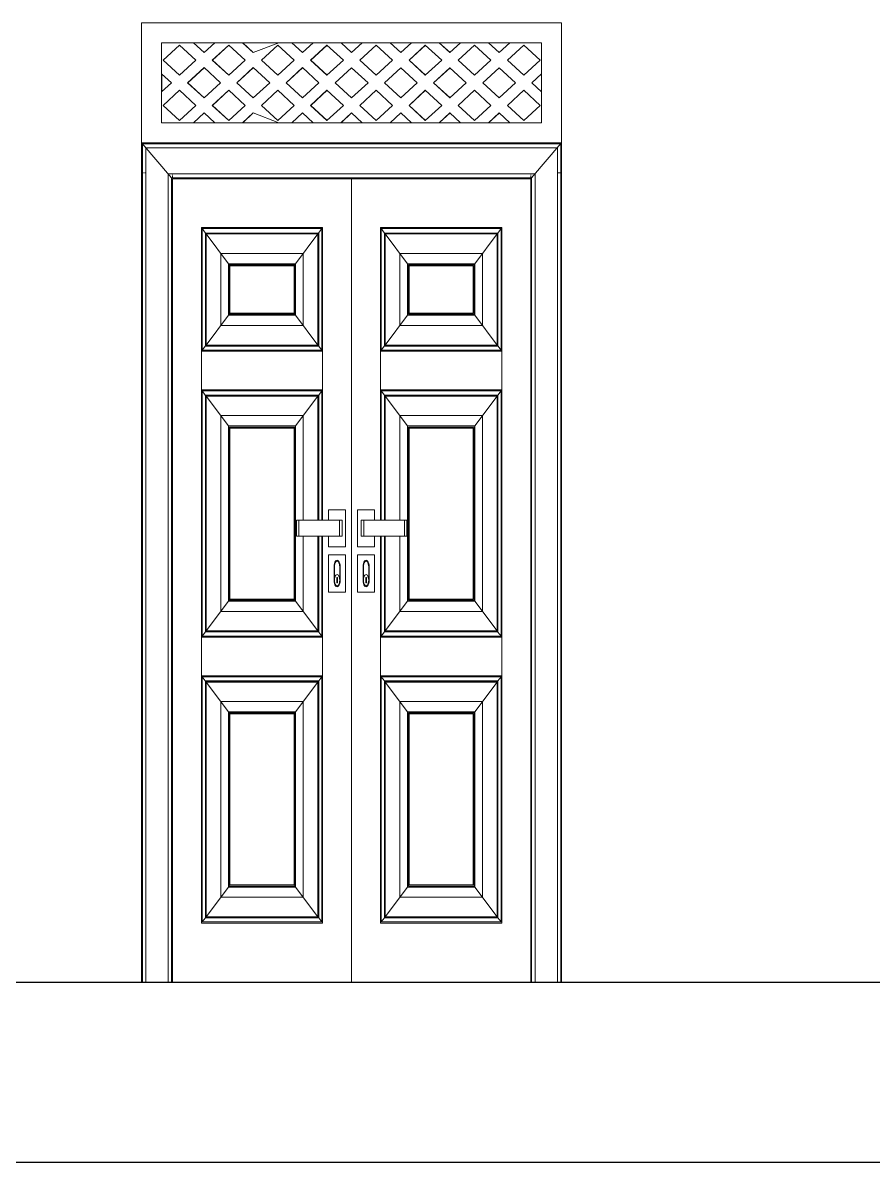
# Model space of a CAD drawing. Header units: inches. Extents: x -5000150 to -4987035, y -3262799 to -3252882.
# Drawn here: x -4999287.3 to -4999202.3, y -3261155.9 to -3261041.9 of the extents above; entities that cross this region are included whole.
import ezdxf

# ---------------------------------------------------------------- set-up
doc = ezdxf.new("R2010")
doc.units = ezdxf.units.IN
doc.header["$LTSCALE"] = 2
doc.header["$MEASUREMENT"] = 0
doc.layers.get('0').update_dxf_attribs({"linetype": 'CONTINUOUS'})
doc.layers.add('F-FURNITURE', color=30, linetype='CONTINUOUS', lineweight=13)
doc.layers.add('HACTH', color=253, linetype='CONTINUOUS', lineweight=5)

msp = doc.modelspace()

# ---------------------------------------------------------------- linework, layer by layer
at = {"ltscale": 0.5}
for p, q in [((-4999438.72, -3261137.91), (-4999094.7, -3261137.91)), ((-4999438.72, -3261155.91), (-4999094.7, -3261155.91))]:
    msp.add_line(p, q, dxfattribs=at)
at = {"layer": 'F-FURNITURE'}
for p, q in [((-4999275.44, -3261137.91), (-4999275.44, -3261041.91)), ((-4999275.44, -3261041.91), (-4999233.44, -3261041.91)), ((-4999233.44, -3261137.91), (-4999233.44, -3261041.91)), ((-4999273.44, -3261047.02), (-4999273.44, -3261043.91)), ((-4999273.44, -3261043.91), (-4999270.25, -3261043.91)), ((-4999269.19, -3261044.9), (-4999270.25, -3261043.91)), ((-4999270.25, -3261043.91), (-4999270.25, -3261043.91)), ((-4999269.18, -3261044.89), (-4999270.25, -3261043.91)), ((-4999268.12, -3261043.91), (-4999270.25, -3261043.91)), ((-4999268.12, -3261043.91), (-4999269.19, -3261044.9)), ((-4999268.12, -3261043.91), (-4999265.34, -3261043.91)), ((-4999264.27, -3261044.9), (-4999265.34, -3261043.91)), ((-4999265.34, -3261043.91), (-4999265.33, -3261043.91)), ((-4999264.27, -3261044.89), (-4999265.33, -3261043.91)), ((-4999261.71, -3261043.91), (-4999265.33, -3261043.91)), ((-4999261.71, -3261043.91), (-4999264.27, -3261044.9)), ((-4999261.71, -3261043.91), (-4999260.42, -3261043.91)), ((-4999259.36, -3261044.9), (-4999260.42, -3261043.91)), ((-4999260.42, -3261043.91), (-4999260.41, -3261043.91)), ((-4999259.35, -3261044.89), (-4999260.41, -3261043.91)), ((-4999258.29, -3261043.91), (-4999260.41, -3261043.91)), ((-4999258.29, -3261043.91), (-4999259.36, -3261044.9)), ((-4999258.29, -3261043.91), (-4999255.5, -3261043.92)), ((-4999254.44, -3261044.9), (-4999255.5, -3261043.92)), ((-4999255.5, -3261043.92), (-4999255.5, -3261043.92)), ((-4999254.44, -3261044.89), (-4999255.5, -3261043.92)), ((-4999253.37, -3261043.92), (-4999255.5, -3261043.92)), ((-4999253.37, -3261043.92), (-4999254.44, -3261044.9)), ((-4999253.37, -3261043.92), (-4999250.59, -3261043.92)), ((-4999249.52, -3261044.9), (-4999250.59, -3261043.92)), ((-4999250.59, -3261043.92), (-4999250.58, -3261043.92)), ((-4999249.52, -3261044.89), (-4999250.58, -3261043.92)), ((-4999248.46, -3261043.92), (-4999250.58, -3261043.92)), ((-4999248.46, -3261043.92), (-4999249.52, -3261044.9)), ((-4999248.46, -3261043.92), (-4999245.67, -3261043.92)), ((-4999244.61, -3261044.9), (-4999245.67, -3261043.92)), ((-4999244.6, -3261044.89), (-4999245.67, -3261043.92)), ((-4999245.67, -3261043.92), (-4999245.67, -3261043.92)), ((-4999243.54, -3261043.92), (-4999245.67, -3261043.92)), ((-4999243.54, -3261043.92), (-4999244.61, -3261044.9)), ((-4999243.54, -3261043.92), (-4999240.76, -3261043.92)), ((-4999239.69, -3261044.9), (-4999240.76, -3261043.92)), ((-4999240.76, -3261043.92), (-4999240.75, -3261043.92)), ((-4999239.69, -3261044.89), (-4999240.75, -3261043.92)), ((-4999238.63, -3261043.92), (-4999240.75, -3261043.92)), ((-4999238.63, -3261043.92), (-4999239.69, -3261044.9)), ((-4999238.63, -3261043.92), (-4999238.62, -3261043.92)), ((-4999235.44, -3261043.91), (-4999238.62, -3261043.92)), ((-4999238.62, -3261043.92), (-4999235.44, -3261043.92)), ((-4999235.44, -3261043.92), (-4999235.44, -3261043.91)), ((-4999235.44, -3261043.92), (-4999235.44, -3261047.02)), ((-4999273.28, -3261045.65), (-4999271.65, -3261044.14)), ((-4999273.28, -3261045.65), (-4999271.64, -3261044.14)), ((-4999271.65, -3261044.14), (-4999270.01, -3261045.65)), ((-4999268.37, -3261045.65), (-4999266.73, -3261044.14)), ((-4999268.36, -3261045.65), (-4999266.73, -3261044.14)), ((-4999266.73, -3261044.14), (-4999265.09, -3261045.65)), ((-4999263.45, -3261045.65), (-4999261.81, -3261044.14)), ((-4999263.45, -3261045.65), (-4999261.81, -3261044.14)), ((-4999261.81, -3261044.14), (-4999260.17, -3261045.65)), ((-4999258.54, -3261045.65), (-4999256.9, -3261044.14)), ((-4999258.53, -3261045.65), (-4999256.89, -3261044.14)), ((-4999256.9, -3261044.14), (-4999255.26, -3261045.65)), ((-4999253.62, -3261045.65), (-4999251.98, -3261044.14)), ((-4999253.61, -3261045.65), (-4999251.98, -3261044.14)), ((-4999251.98, -3261044.14), (-4999250.34, -3261045.65)), ((-4999248.7, -3261045.65), (-4999247.07, -3261044.14)), ((-4999248.7, -3261045.65), (-4999247.06, -3261044.14)), ((-4999247.07, -3261044.14), (-4999245.43, -3261045.65)), ((-4999243.79, -3261045.65), (-4999242.15, -3261044.14)), ((-4999243.78, -3261045.65), (-4999242.15, -3261044.15)), ((-4999242.15, -3261044.14), (-4999240.51, -3261045.65)), ((-4999238.87, -3261045.65), (-4999237.23, -3261044.14)), ((-4999238.87, -3261045.65), (-4999237.23, -3261044.15)), ((-4999237.23, -3261044.14), (-4999235.59, -3261045.65)), ((-4999271.65, -3261047.16), (-4999273.28, -3261045.65)), ((-4999273.28, -3261045.65), (-4999273.28, -3261045.65)), ((-4999271.64, -3261047.16), (-4999273.28, -3261045.65)), ((-4999270.01, -3261045.65), (-4999271.65, -3261047.16)), ((-4999266.73, -3261047.16), (-4999268.37, -3261045.65)), ((-4999268.37, -3261045.65), (-4999268.36, -3261045.65)), ((-4999266.73, -3261047.16), (-4999268.36, -3261045.65)), ((-4999265.09, -3261045.65), (-4999266.73, -3261047.16)), ((-4999261.81, -3261047.16), (-4999263.45, -3261045.65)), ((-4999261.81, -3261047.16), (-4999263.45, -3261045.65)), ((-4999263.45, -3261045.65), (-4999263.45, -3261045.65)), ((-4999260.17, -3261045.65), (-4999261.81, -3261047.16)), ((-4999256.9, -3261047.16), (-4999258.54, -3261045.65)), ((-4999258.54, -3261045.65), (-4999258.53, -3261045.65)), ((-4999256.89, -3261047.16), (-4999258.53, -3261045.65)), ((-4999255.26, -3261045.65), (-4999256.9, -3261047.16)), ((-4999251.98, -3261047.16), (-4999253.62, -3261045.65)), ((-4999253.62, -3261045.65), (-4999253.61, -3261045.65)), ((-4999251.98, -3261047.16), (-4999253.61, -3261045.65)), ((-4999250.34, -3261045.65), (-4999251.98, -3261047.16)), ((-4999247.07, -3261047.16), (-4999248.7, -3261045.65)), ((-4999247.06, -3261047.16), (-4999248.7, -3261045.65)), ((-4999248.7, -3261045.65), (-4999248.7, -3261045.65)), ((-4999245.43, -3261045.65), (-4999247.07, -3261047.16)), ((-4999242.15, -3261047.16), (-4999243.79, -3261045.65)), ((-4999243.79, -3261045.65), (-4999243.78, -3261045.65)), ((-4999242.15, -3261047.16), (-4999243.78, -3261045.65)), ((-4999240.51, -3261045.65), (-4999242.15, -3261047.16)), ((-4999237.23, -3261047.16), (-4999238.87, -3261045.65)), ((-4999238.87, -3261045.65), (-4999238.87, -3261045.65)), ((-4999237.23, -3261047.16), (-4999238.87, -3261045.65)), ((-4999235.59, -3261045.65), (-4999237.23, -3261047.16)), ((-4999273.44, -3261051.91), (-4999273.44, -3261047.02)), ((-4999273.44, -3261047.02), (-4999272.46, -3261047.91)), ((-4999273.42, -3261047.04), (-4999273.42, -3261048.79)), ((-4999270.83, -3261047.91), (-4999269.19, -3261046.4)), ((-4999270.82, -3261047.91), (-4999269.18, -3261046.41)), ((-4999269.19, -3261046.4), (-4999267.55, -3261047.91)), ((-4999265.91, -3261047.91), (-4999264.27, -3261046.4)), ((-4999265.9, -3261047.91), (-4999264.27, -3261046.41)), ((-4999264.27, -3261046.4), (-4999262.63, -3261047.91)), ((-4999260.99, -3261047.91), (-4999259.36, -3261046.4)), ((-4999260.99, -3261047.91), (-4999259.35, -3261046.41)), ((-4999259.36, -3261046.4), (-4999257.72, -3261047.91)), ((-4999256.08, -3261047.91), (-4999254.44, -3261046.41)), ((-4999256.07, -3261047.91), (-4999254.44, -3261046.41)), ((-4999254.44, -3261046.41), (-4999252.8, -3261047.91)), ((-4999251.16, -3261047.91), (-4999249.52, -3261046.41)), ((-4999251.16, -3261047.91), (-4999249.52, -3261046.41)), ((-4999249.52, -3261046.41), (-4999247.88, -3261047.91)), ((-4999246.25, -3261047.91), (-4999244.61, -3261046.41)), ((-4999246.24, -3261047.91), (-4999244.6, -3261046.41)), ((-4999244.61, -3261046.41), (-4999242.97, -3261047.91)), ((-4999241.33, -3261047.91), (-4999239.69, -3261046.41)), ((-4999241.32, -3261047.91), (-4999239.69, -3261046.41)), ((-4999239.69, -3261046.41), (-4999238.05, -3261047.92)), ((-4999236.41, -3261047.92), (-4999235.44, -3261047.02)), ((-4999236.41, -3261047.92), (-4999235.44, -3261047.02)), ((-4999235.44, -3261048.81), (-4999235.44, -3261047.02)), ((-4999235.44, -3261047.02), (-4999235.44, -3261047.02)), ((-4999272.46, -3261047.91), (-4999273.44, -3261048.81)), ((-4999269.19, -3261049.42), (-4999270.83, -3261047.91)), ((-4999270.83, -3261047.91), (-4999270.82, -3261047.91)), ((-4999269.18, -3261049.42), (-4999270.82, -3261047.91)), ((-4999267.55, -3261047.91), (-4999269.19, -3261049.42)), ((-4999264.27, -3261049.42), (-4999265.91, -3261047.91)), ((-4999265.91, -3261047.91), (-4999265.9, -3261047.91)), ((-4999264.27, -3261049.42), (-4999265.9, -3261047.91)), ((-4999262.63, -3261047.91), (-4999264.27, -3261049.42)), ((-4999259.36, -3261049.42), (-4999260.99, -3261047.91)), ((-4999260.99, -3261047.91), (-4999260.99, -3261047.91)), ((-4999259.35, -3261049.42), (-4999260.99, -3261047.91)), ((-4999257.72, -3261047.91), (-4999259.36, -3261049.42)), ((-4999254.44, -3261049.42), (-4999256.08, -3261047.91)), ((-4999256.08, -3261047.91), (-4999256.07, -3261047.91)), ((-4999254.44, -3261049.42), (-4999256.07, -3261047.91)), ((-4999252.8, -3261047.91), (-4999254.44, -3261049.42)), ((-4999249.52, -3261049.42), (-4999251.16, -3261047.91)), ((-4999251.16, -3261047.91), (-4999251.16, -3261047.91)), ((-4999249.52, -3261049.42), (-4999251.16, -3261047.91)), ((-4999247.88, -3261047.91), (-4999249.52, -3261049.42)), ((-4999244.61, -3261049.42), (-4999246.25, -3261047.91)), ((-4999246.25, -3261047.91), (-4999246.24, -3261047.91)), ((-4999244.6, -3261049.42), (-4999246.24, -3261047.91)), ((-4999242.97, -3261047.91), (-4999244.61, -3261049.42)), ((-4999239.69, -3261049.42), (-4999241.33, -3261047.91)), ((-4999241.33, -3261047.91), (-4999241.32, -3261047.91)), ((-4999239.69, -3261049.42), (-4999241.32, -3261047.91)), ((-4999238.05, -3261047.92), (-4999239.69, -3261049.42)), ((-4999235.44, -3261048.81), (-4999236.41, -3261047.92)), ((-4999235.44, -3261048.81), (-4999236.41, -3261047.92)), ((-4999236.41, -3261047.92), (-4999236.41, -3261047.92)), ((-4999273.28, -3261050.18), (-4999271.65, -3261048.67)), ((-4999273.28, -3261050.18), (-4999271.64, -3261048.67)), ((-4999271.65, -3261048.67), (-4999270.01, -3261050.18)), ((-4999268.37, -3261050.18), (-4999266.73, -3261048.67)), ((-4999268.36, -3261050.18), (-4999266.73, -3261048.67)), ((-4999266.73, -3261048.67), (-4999265.09, -3261050.18)), ((-4999263.45, -3261050.18), (-4999261.81, -3261048.67)), ((-4999263.45, -3261050.18), (-4999261.81, -3261048.67)), ((-4999261.81, -3261048.67), (-4999260.17, -3261050.18)), ((-4999258.54, -3261050.18), (-4999256.9, -3261048.67)), ((-4999258.53, -3261050.18), (-4999256.89, -3261048.67)), ((-4999256.9, -3261048.67), (-4999255.26, -3261050.18)), ((-4999253.62, -3261050.18), (-4999251.98, -3261048.67)), ((-4999253.61, -3261050.18), (-4999251.98, -3261048.67)), ((-4999251.98, -3261048.67), (-4999250.34, -3261050.18)), ((-4999248.7, -3261050.18), (-4999247.07, -3261048.67)), ((-4999248.7, -3261050.18), (-4999247.06, -3261048.67)), ((-4999247.07, -3261048.67), (-4999245.43, -3261050.18)), ((-4999243.79, -3261050.18), (-4999242.15, -3261048.67)), ((-4999243.78, -3261050.18), (-4999242.15, -3261048.67)), ((-4999242.15, -3261048.67), (-4999240.51, -3261050.18)), ((-4999238.87, -3261050.18), (-4999237.23, -3261048.67)), ((-4999238.87, -3261050.18), (-4999237.23, -3261048.67)), ((-4999237.23, -3261048.67), (-4999235.6, -3261050.18)), ((-4999235.44, -3261048.81), (-4999235.44, -3261051.91)), ((-4999235.44, -3261048.81), (-4999235.44, -3261048.81)), ((-4999271.65, -3261051.69), (-4999273.28, -3261050.18)), ((-4999271.64, -3261051.68), (-4999273.28, -3261050.18)), ((-4999273.28, -3261050.18), (-4999273.28, -3261050.18)), ((-4999270.01, -3261050.18), (-4999271.65, -3261051.69)), ((-4999270.25, -3261051.91), (-4999269.19, -3261050.93)), ((-4999270.25, -3261051.91), (-4999269.18, -3261050.93)), ((-4999269.19, -3261050.93), (-4999268.12, -3261051.91)), ((-4999266.73, -3261051.69), (-4999268.37, -3261050.18)), ((-4999268.37, -3261050.18), (-4999268.36, -3261050.18)), ((-4999266.73, -3261051.68), (-4999268.36, -3261050.18)), ((-4999265.09, -3261050.18), (-4999266.73, -3261051.69)), ((-4999265.34, -3261051.91), (-4999264.27, -3261050.93)), ((-4999265.33, -3261051.91), (-4999264.27, -3261050.93)), ((-4999264.27, -3261050.93), (-4999261.71, -3261051.91)), ((-4999261.81, -3261051.69), (-4999263.45, -3261050.18)), ((-4999261.81, -3261051.68), (-4999263.45, -3261050.18)), ((-4999263.45, -3261050.18), (-4999263.45, -3261050.18)), ((-4999260.17, -3261050.18), (-4999261.81, -3261051.69)), ((-4999260.42, -3261051.91), (-4999259.36, -3261050.93)), ((-4999260.42, -3261051.91), (-4999259.35, -3261050.93)), ((-4999259.36, -3261050.93), (-4999258.29, -3261051.91)), ((-4999256.9, -3261051.69), (-4999258.54, -3261050.18)), ((-4999258.54, -3261050.18), (-4999258.53, -3261050.18)), ((-4999256.89, -3261051.68), (-4999258.53, -3261050.18)), ((-4999255.26, -3261050.18), (-4999256.9, -3261051.69)), ((-4999255.51, -3261051.91), (-4999254.44, -3261050.93)), ((-4999255.5, -3261051.91), (-4999254.44, -3261050.93)), ((-4999254.44, -3261050.93), (-4999253.37, -3261051.91)), ((-4999251.98, -3261051.69), (-4999253.62, -3261050.18)), ((-4999253.62, -3261050.18), (-4999253.61, -3261050.18)), ((-4999251.98, -3261051.68), (-4999253.61, -3261050.18)), ((-4999250.34, -3261050.18), (-4999251.98, -3261051.69)), ((-4999250.59, -3261051.91), (-4999249.52, -3261050.93)), ((-4999250.58, -3261051.91), (-4999249.52, -3261050.93)), ((-4999249.52, -3261050.93), (-4999248.46, -3261051.91)), ((-4999247.07, -3261051.69), (-4999248.7, -3261050.18)), ((-4999248.7, -3261050.18), (-4999248.7, -3261050.18)), ((-4999247.06, -3261051.68), (-4999248.7, -3261050.18)), ((-4999245.43, -3261050.18), (-4999247.07, -3261051.69)), ((-4999245.67, -3261051.91), (-4999244.61, -3261050.93)), ((-4999245.67, -3261051.91), (-4999244.6, -3261050.93)), ((-4999244.61, -3261050.93), (-4999243.54, -3261051.91)), ((-4999242.15, -3261051.69), (-4999243.79, -3261050.18)), ((-4999243.79, -3261050.18), (-4999243.78, -3261050.18)), ((-4999242.15, -3261051.68), (-4999243.78, -3261050.18)), ((-4999240.51, -3261050.18), (-4999242.15, -3261051.69)), ((-4999240.76, -3261051.91), (-4999239.69, -3261050.93)), ((-4999240.75, -3261051.91), (-4999239.69, -3261050.94)), ((-4999239.69, -3261050.93), (-4999238.63, -3261051.91)), ((-4999237.23, -3261051.69), (-4999238.87, -3261050.18)), ((-4999237.23, -3261051.68), (-4999238.87, -3261050.18)), ((-4999238.87, -3261050.18), (-4999238.87, -3261050.18)), ((-4999235.6, -3261050.18), (-4999237.23, -3261051.69)), ((-4999273.44, -3261051.91), (-4999273.44, -3261051.91)), ((-4999273.44, -3261051.91), (-4999273.42, -3261051.91)), ((-4999270.25, -3261051.91), (-4999273.44, -3261051.91)), ((-4999273.42, -3261051.91), (-4999273.42, -3261051.91)), ((-4999273.42, -3261051.91), (-4999270.25, -3261051.91)), ((-4999270.25, -3261051.91), (-4999270.25, -3261051.91)), ((-4999270.25, -3261051.91), (-4999268.12, -3261051.91)), ((-4999265.34, -3261051.91), (-4999268.12, -3261051.91)), ((-4999265.34, -3261051.91), (-4999265.33, -3261051.91)), ((-4999265.33, -3261051.91), (-4999261.71, -3261051.91)), ((-4999260.42, -3261051.91), (-4999261.71, -3261051.91)), ((-4999260.42, -3261051.91), (-4999260.42, -3261051.91)), ((-4999260.42, -3261051.91), (-4999258.29, -3261051.91)), ((-4999255.51, -3261051.91), (-4999258.29, -3261051.91)), ((-4999255.5, -3261051.91), (-4999255.51, -3261051.91)), ((-4999255.5, -3261051.91), (-4999253.37, -3261051.91)), ((-4999250.59, -3261051.91), (-4999253.37, -3261051.91)), ((-4999250.58, -3261051.91), (-4999250.59, -3261051.91)), ((-4999250.58, -3261051.91), (-4999248.46, -3261051.91)), ((-4999245.67, -3261051.91), (-4999248.46, -3261051.91)), ((-4999245.67, -3261051.91), (-4999245.67, -3261051.91)), ((-4999245.67, -3261051.91), (-4999243.54, -3261051.91)), ((-4999240.76, -3261051.91), (-4999243.54, -3261051.91)), ((-4999240.75, -3261051.91), (-4999240.76, -3261051.91)), ((-4999240.75, -3261051.91), (-4999238.63, -3261051.91)), ((-4999235.44, -3261051.91), (-4999238.63, -3261051.91)), ((-4999275.44, -3261053.91), (-4999233.44, -3261053.91)), ((-4999275.37, -3261137.91), (-4999275.37, -3261053.99)), ((-4999275.37, -3261053.99), (-4999233.51, -3261053.99)), ((-4999275.37, -3261053.99), (-4999272.44, -3261057.41)), ((-4999275.35, -3261054.01), (-4999233.53, -3261054.01)), ((-4999275.35, -3261056.91), (-4999275.35, -3261054.01)), ((-4999233.51, -3261053.99), (-4999236.44, -3261057.41)), ((-4999233.53, -3261054.01), (-4999233.53, -3261137.91)), ((-4999233.51, -3261053.99), (-4999233.51, -3261137.91)), ((-4999275.01, -3261137.91), (-4999275.01, -3261054.41)), ((-4999275.01, -3261054.41), (-4999233.87, -3261054.41)), ((-4999233.87, -3261054.41), (-4999233.87, -3261137.91)), ((-4999275.35, -3261056.91), (-4999275.3, -3261056.91)), ((-4999275.35, -3261137.91), (-4999275.35, -3261056.91)), ((-4999275.26, -3261056.91), (-4999275.21, -3261056.91)), ((-4999275.16, -3261056.91), (-4999275.06, -3261056.91)), ((-4999272.78, -3261137.91), (-4999272.78, -3261057.01)), ((-4999272.78, -3261057.01), (-4999236.1, -3261057.01)), ((-4999272.44, -3261137.91), (-4999272.44, -3261057.41)), ((-4999272.44, -3261057.41), (-4999236.44, -3261057.41)), ((-4999272.35, -3261057.01), (-4999272.35, -3261057.07)), ((-4999272.35, -3261057.12), (-4999272.35, -3261057.17)), ((-4999272.35, -3261057.21), (-4999272.35, -3261057.3)), ((-4999272.35, -3261057.33), (-4999272.35, -3261057.41)), ((-4999272.35, -3261137.91), (-4999272.35, -3261057.51)), ((-4999272.35, -3261057.51), (-4999236.53, -3261057.51)), ((-4999254.44, -3261137.91), (-4999254.44, -3261057.51)), ((-4999236.53, -3261057.01), (-4999236.53, -3261057.07)), ((-4999236.53, -3261057.12), (-4999236.53, -3261057.17)), ((-4999236.53, -3261057.21), (-4999236.53, -3261057.3)), ((-4999236.53, -3261057.33), (-4999236.53, -3261057.41)), ((-4999236.53, -3261057.51), (-4999236.53, -3261137.91)), ((-4999236.44, -3261057.41), (-4999236.44, -3261137.91)), ((-4999236.1, -3261057.01), (-4999236.1, -3261137.91)), ((-4999233.87, -3261056.91), (-4999233.77, -3261056.91)), ((-4999233.72, -3261056.91), (-4999233.67, -3261056.91)), ((-4999233.62, -3261056.91), (-4999233.55, -3261056.91)), ((-4999269.46, -3261103.38), (-4999269.46, -3261062.41)), ((-4999257.34, -3261062.41), (-4999269.46, -3261062.41)), ((-4999269.38, -3261074.68), (-4999269.38, -3261062.51)), ((-4999269.38, -3261062.51), (-4999257.41, -3261062.51)), ((-4999269.38, -3261062.51), (-4999269.05, -3261062.95)), ((-4999269.05, -3261074.23), (-4999269.05, -3261062.95)), ((-4999269.05, -3261062.95), (-4999257.74, -3261062.95)), ((-4999268.99, -3261074.16), (-4999268.99, -3261063.03)), ((-4999268.99, -3261063.03), (-4999257.8, -3261063.03)), ((-4999266.76, -3261066.02), (-4999268.99, -3261063.03)), ((-4999257.8, -3261063.03), (-4999260.04, -3261066.02)), ((-4999257.8, -3261063.03), (-4999257.8, -3261074.16)), ((-4999257.74, -3261062.95), (-4999257.41, -3261062.51)), ((-4999257.74, -3261062.95), (-4999257.74, -3261074.23)), ((-4999257.72, -3261062.93), (-4999257.72, -3261074.26)), ((-4999257.41, -3261062.51), (-4999257.41, -3261074.68)), ((-4999257.34, -3261062.41), (-4999257.34, -3261091.69)), ((-4999251.54, -3261091.69), (-4999251.54, -3261062.41)), ((-4999239.42, -3261062.41), (-4999251.54, -3261062.41)), ((-4999251.47, -3261074.68), (-4999251.47, -3261062.51)), ((-4999251.47, -3261062.51), (-4999239.5, -3261062.51)), ((-4999251.47, -3261062.51), (-4999251.14, -3261062.95)), ((-4999251.14, -3261074.23), (-4999251.14, -3261062.95)), ((-4999251.14, -3261062.95), (-4999239.83, -3261062.95)), ((-4999251.08, -3261074.16), (-4999251.08, -3261063.03)), ((-4999251.08, -3261063.03), (-4999239.88, -3261063.03)), ((-4999248.84, -3261066.02), (-4999251.08, -3261063.03)), ((-4999239.88, -3261063.03), (-4999242.12, -3261066.02)), ((-4999239.88, -3261063.03), (-4999239.88, -3261074.16)), ((-4999239.83, -3261062.95), (-4999239.5, -3261062.51)), ((-4999239.83, -3261062.95), (-4999239.83, -3261074.23)), ((-4999239.81, -3261062.93), (-4999239.81, -3261074.26)), ((-4999239.5, -3261062.51), (-4999239.5, -3261074.68)), ((-4999239.42, -3261062.41), (-4999239.42, -3261103.38)), ((-4999259.27, -3261064.99), (-4999267.53, -3261064.99)), ((-4999267.53, -3261064.99), (-4999267.53, -3261072.2)), ((-4999259.27, -3261072.2), (-4999259.27, -3261064.99)), ((-4999241.35, -3261064.99), (-4999249.61, -3261064.99)), ((-4999249.61, -3261064.99), (-4999249.61, -3261072.2)), ((-4999241.35, -3261072.2), (-4999241.35, -3261064.99)), ((-4999260.04, -3261066.02), (-4999266.76, -3261066.02)), ((-4999266.76, -3261066.02), (-4999266.76, -3261071.17)), ((-4999266.68, -3261066.12), (-4999266.68, -3261071.07)), ((-4999260.11, -3261066.12), (-4999266.68, -3261066.12)), ((-4999266.6, -3261066.22), (-4999266.6, -3261070.97)), ((-4999260.19, -3261066.22), (-4999266.6, -3261066.22)), ((-4999260.19, -3261070.97), (-4999260.19, -3261066.22)), ((-4999260.11, -3261071.07), (-4999260.11, -3261066.12)), ((-4999260.04, -3261071.17), (-4999260.04, -3261066.02)), ((-4999242.12, -3261066.02), (-4999248.84, -3261066.02)), ((-4999248.84, -3261066.02), (-4999248.84, -3261071.17)), ((-4999248.76, -3261066.12), (-4999248.76, -3261071.07)), ((-4999242.2, -3261066.12), (-4999248.76, -3261066.12)), ((-4999248.69, -3261066.22), (-4999248.69, -3261070.97)), ((-4999242.28, -3261066.22), (-4999248.69, -3261066.22)), ((-4999242.28, -3261070.97), (-4999242.28, -3261066.22)), ((-4999242.2, -3261071.07), (-4999242.2, -3261066.12)), ((-4999242.12, -3261071.17), (-4999242.12, -3261066.02)), ((-4999268.99, -3261074.16), (-4999266.76, -3261071.17)), ((-4999266.76, -3261071.17), (-4999260.04, -3261071.17)), ((-4999266.68, -3261071.07), (-4999260.11, -3261071.07)), ((-4999266.6, -3261070.97), (-4999260.19, -3261070.97)), ((-4999260.04, -3261071.17), (-4999257.8, -3261074.16)), ((-4999251.08, -3261074.16), (-4999248.84, -3261071.17)), ((-4999248.84, -3261071.17), (-4999242.12, -3261071.17)), ((-4999248.76, -3261071.07), (-4999242.2, -3261071.07)), ((-4999248.69, -3261070.97), (-4999242.28, -3261070.97)), ((-4999242.12, -3261071.17), (-4999239.88, -3261074.16)), ((-4999267.53, -3261072.2), (-4999259.27, -3261072.2)), ((-4999249.61, -3261072.2), (-4999241.35, -3261072.2)), ((-4999257.34, -3261074.78), (-4999269.46, -3261074.78)), ((-4999269.38, -3261074.68), (-4999269.05, -3261074.23)), ((-4999257.41, -3261074.68), (-4999269.38, -3261074.68)), ((-4999257.72, -3261074.26), (-4999269.07, -3261074.26)), ((-4999257.74, -3261074.23), (-4999269.05, -3261074.23)), ((-4999257.8, -3261074.16), (-4999268.99, -3261074.16)), ((-4999257.41, -3261074.68), (-4999257.74, -3261074.23)), ((-4999239.42, -3261074.78), (-4999251.54, -3261074.78)), ((-4999251.47, -3261074.68), (-4999251.14, -3261074.23)), ((-4999239.5, -3261074.68), (-4999251.47, -3261074.68)), ((-4999239.81, -3261074.26), (-4999251.16, -3261074.26)), ((-4999239.83, -3261074.23), (-4999251.14, -3261074.23)), ((-4999239.88, -3261074.16), (-4999251.08, -3261074.16)), ((-4999239.5, -3261074.68), (-4999239.83, -3261074.23)), ((-4999257.34, -3261078.64), (-4999269.46, -3261078.64)), ((-4999269.38, -3261103.28), (-4999269.38, -3261078.75)), ((-4999269.38, -3261078.75), (-4999257.41, -3261078.75)), ((-4999269.38, -3261078.75), (-4999269.07, -3261079.16)), ((-4999269.07, -3261079.16), (-4999257.72, -3261079.16)), ((-4999269.07, -3261079.16), (-4999269.06, -3261079.18)), ((-4999269.06, -3261102.85), (-4999269.06, -3261079.18)), ((-4999269.06, -3261079.18), (-4999257.74, -3261079.18)), ((-4999266.76, -3261082.25), (-4999268.99, -3261079.26)), ((-4999268.99, -3261102.76), (-4999268.99, -3261079.26)), ((-4999268.99, -3261079.26), (-4999257.8, -3261079.26)), ((-4999257.8, -3261079.26), (-4999260.04, -3261082.25)), ((-4999257.8, -3261079.26), (-4999257.8, -3261091.69)), ((-4999257.72, -3261079.16), (-4999257.74, -3261079.18)), ((-4999257.74, -3261079.18), (-4999257.74, -3261091.69)), ((-4999257.41, -3261078.75), (-4999257.72, -3261079.16)), ((-4999257.72, -3261079.16), (-4999257.72, -3261091.69)), ((-4999257.41, -3261078.75), (-4999257.41, -3261091.69)), ((-4999239.42, -3261078.64), (-4999251.54, -3261078.64)), ((-4999251.47, -3261091.69), (-4999251.47, -3261078.75)), ((-4999251.47, -3261078.75), (-4999239.5, -3261078.75)), ((-4999251.47, -3261078.75), (-4999251.16, -3261079.16)), ((-4999251.16, -3261079.16), (-4999239.81, -3261079.16)), ((-4999251.16, -3261079.16), (-4999251.14, -3261079.18)), ((-4999251.14, -3261091.69), (-4999251.14, -3261079.18)), ((-4999251.14, -3261079.18), (-4999239.82, -3261079.18)), ((-4999248.84, -3261082.25), (-4999251.08, -3261079.26)), ((-4999251.08, -3261091.69), (-4999251.08, -3261079.26)), ((-4999251.08, -3261079.26), (-4999239.88, -3261079.26)), ((-4999239.88, -3261079.26), (-4999242.12, -3261082.25)), ((-4999239.88, -3261079.26), (-4999239.88, -3261102.76)), ((-4999239.81, -3261079.16), (-4999239.82, -3261079.18)), ((-4999239.82, -3261079.18), (-4999239.82, -3261102.85)), ((-4999239.5, -3261078.75), (-4999239.81, -3261079.16)), ((-4999239.81, -3261079.16), (-4999239.81, -3261102.87)), ((-4999239.5, -3261078.75), (-4999239.5, -3261103.28)), ((-4999267.53, -3261081.22), (-4999259.27, -3261081.22)), ((-4999267.53, -3261081.22), (-4999267.53, -3261100.81)), ((-4999259.27, -3261081.22), (-4999259.27, -3261091.69)), ((-4999249.61, -3261081.22), (-4999241.35, -3261081.22)), ((-4999249.61, -3261081.22), (-4999249.61, -3261091.69)), ((-4999241.35, -3261081.22), (-4999241.35, -3261100.81)), ((-4999266.76, -3261082.25), (-4999260.04, -3261082.25)), ((-4999266.76, -3261099.78), (-4999266.76, -3261082.25)), ((-4999260.11, -3261082.36), (-4999266.68, -3261082.36)), ((-4999266.68, -3261082.36), (-4999266.68, -3261099.67)), ((-4999260.19, -3261082.46), (-4999266.6, -3261082.46)), ((-4999266.6, -3261082.46), (-4999266.6, -3261099.57)), ((-4999260.19, -3261099.57), (-4999260.19, -3261082.46)), ((-4999260.11, -3261099.67), (-4999260.11, -3261082.36)), ((-4999260.04, -3261082.25), (-4999260.04, -3261099.78)), ((-4999248.84, -3261082.25), (-4999242.12, -3261082.25)), ((-4999248.84, -3261099.78), (-4999248.84, -3261082.25)), ((-4999242.2, -3261082.36), (-4999248.76, -3261082.36)), ((-4999248.76, -3261082.36), (-4999248.76, -3261099.67)), ((-4999242.28, -3261082.46), (-4999248.69, -3261082.46)), ((-4999248.69, -3261082.46), (-4999248.69, -3261099.57)), ((-4999242.28, -3261099.57), (-4999242.28, -3261082.46)), ((-4999242.2, -3261099.67), (-4999242.2, -3261082.36)), ((-4999242.12, -3261082.25), (-4999242.12, -3261099.78)), ((-4999256.74, -3261090.63), (-4999256.74, -3261091.69)), ((-4999255.04, -3261090.63), (-4999256.74, -3261090.63)), ((-4999255.04, -3261090.63), (-4999255.04, -3261094.35)), ((-4999252.14, -3261090.63), (-4999253.84, -3261090.63)), ((-4999253.84, -3261090.63), (-4999253.84, -3261094.35)), ((-4999252.14, -3261090.63), (-4999252.14, -3261091.69)), ((-4999259.96, -3261091.69), (-4999259.96, -3261093.29)), ((-4999259.96, -3261091.69), (-4999255.4, -3261091.69)), ((-4999259.72, -3261091.69), (-4999259.72, -3261093.29)), ((-4999255.64, -3261091.69), (-4999255.64, -3261093.29)), ((-4999255.4, -3261091.69), (-4999255.4, -3261093.29)), ((-4999253.48, -3261091.69), (-4999253.48, -3261093.29)), ((-4999248.92, -3261091.69), (-4999253.48, -3261091.69)), ((-4999253.23, -3261091.69), (-4999253.23, -3261093.29)), ((-4999249.16, -3261091.69), (-4999249.16, -3261093.29)), ((-4999248.92, -3261091.69), (-4999248.92, -3261093.29)), ((-4999259.96, -3261093.29), (-4999255.4, -3261093.29)), ((-4999259.27, -3261093.29), (-4999259.27, -3261100.81)), ((-4999257.8, -3261093.29), (-4999257.8, -3261102.76)), ((-4999257.74, -3261093.29), (-4999257.74, -3261102.85)), ((-4999257.72, -3261093.29), (-4999257.72, -3261102.87)), ((-4999257.41, -3261093.29), (-4999257.41, -3261103.28)), ((-4999257.34, -3261093.29), (-4999257.34, -3261103.38)), ((-4999256.74, -3261093.29), (-4999256.74, -3261094.35)), ((-4999248.92, -3261093.29), (-4999253.48, -3261093.29)), ((-4999252.14, -3261093.29), (-4999252.14, -3261094.35)), ((-4999251.54, -3261103.38), (-4999251.54, -3261093.29)), ((-4999251.47, -3261103.28), (-4999251.47, -3261093.29)), ((-4999251.14, -3261102.85), (-4999251.14, -3261093.29)), ((-4999251.08, -3261102.76), (-4999251.08, -3261093.29)), ((-4999249.61, -3261100.81), (-4999249.61, -3261093.29)), ((-4999256.74, -3261094.35), (-4999255.04, -3261094.35)), ((-4999256.74, -3261095.15), (-4999255.04, -3261095.15)), ((-4999256.74, -3261098.87), (-4999256.74, -3261095.15)), ((-4999255.04, -3261095.15), (-4999255.04, -3261098.87)), ((-4999253.84, -3261094.35), (-4999252.14, -3261094.35)), ((-4999253.84, -3261095.15), (-4999253.84, -3261098.87)), ((-4999252.14, -3261095.15), (-4999253.84, -3261095.15)), ((-4999252.14, -3261098.87), (-4999252.14, -3261095.15)), ((-4999256.18, -3261096.17), (-4999256.19, -3261096.35)), ((-4999256.19, -3261097.68), (-4999256.19, -3261096.35)), ((-4999256.15, -3261096.01), (-4999256.18, -3261096.17)), ((-4999256.1, -3261095.88), (-4999256.15, -3261096.01)), ((-4999256.15, -3261096.35), (-4999256.14, -3261096.2)), ((-4999256.15, -3261097.67), (-4999256.15, -3261096.35)), ((-4999256.14, -3261096.2), (-4999256.11, -3261096.06)), ((-4999256.11, -3261096.06), (-4999256.07, -3261095.95)), ((-4999256.04, -3261095.77), (-4999256.1, -3261095.88)), ((-4999256.07, -3261095.95), (-4999256.02, -3261095.86)), ((-4999255.97, -3261095.7), (-4999256.04, -3261095.77)), ((-4999256.02, -3261095.86), (-4999255.95, -3261095.8)), ((-4999255.89, -3261095.68), (-4999255.97, -3261095.7)), ((-4999255.95, -3261095.8), (-4999255.89, -3261095.78)), ((-4999255.81, -3261095.7), (-4999255.89, -3261095.68)), ((-4999255.89, -3261095.78), (-4999255.82, -3261095.8)), ((-4999255.82, -3261095.8), (-4999255.76, -3261095.86)), ((-4999255.74, -3261095.77), (-4999255.81, -3261095.7)), ((-4999255.76, -3261095.86), (-4999255.7, -3261095.95)), ((-4999255.67, -3261095.88), (-4999255.74, -3261095.77)), ((-4999255.7, -3261095.95), (-4999255.66, -3261096.06)), ((-4999255.62, -3261096.01), (-4999255.67, -3261095.88)), ((-4999255.66, -3261096.06), (-4999255.64, -3261096.2)), ((-4999255.64, -3261096.2), (-4999255.63, -3261096.35)), ((-4999255.63, -3261096.35), (-4999255.63, -3261097.67)), ((-4999255.59, -3261096.17), (-4999255.62, -3261096.01)), ((-4999255.58, -3261096.35), (-4999255.59, -3261096.17)), ((-4999255.58, -3261097.68), (-4999255.58, -3261096.35)), ((-4999253.3, -3261096.35), (-4999253.29, -3261096.17)), ((-4999253.3, -3261097.68), (-4999253.3, -3261096.35)), ((-4999253.29, -3261096.17), (-4999253.26, -3261096.01)), ((-4999253.26, -3261096.01), (-4999253.21, -3261095.88)), ((-4999253.24, -3261096.2), (-4999253.25, -3261096.35)), ((-4999253.25, -3261096.35), (-4999253.25, -3261097.67)), ((-4999253.22, -3261096.06), (-4999253.24, -3261096.2)), ((-4999253.17, -3261095.95), (-4999253.22, -3261096.06)), ((-4999253.21, -3261095.88), (-4999253.14, -3261095.77)), ((-4999253.12, -3261095.86), (-4999253.17, -3261095.95)), ((-4999253.14, -3261095.77), (-4999253.07, -3261095.7)), ((-4999253.06, -3261095.8), (-4999253.12, -3261095.86)), ((-4999253.07, -3261095.7), (-4999252.99, -3261095.68)), ((-4999252.99, -3261095.78), (-4999253.06, -3261095.8)), ((-4999252.99, -3261095.68), (-4999252.91, -3261095.7)), ((-4999252.92, -3261095.8), (-4999252.99, -3261095.78)), ((-4999252.86, -3261095.86), (-4999252.92, -3261095.8)), ((-4999252.91, -3261095.7), (-4999252.84, -3261095.77)), ((-4999252.81, -3261095.95), (-4999252.86, -3261095.86)), ((-4999252.84, -3261095.77), (-4999252.78, -3261095.88)), ((-4999252.77, -3261096.06), (-4999252.81, -3261095.95)), ((-4999252.78, -3261095.88), (-4999252.73, -3261096.01)), ((-4999252.74, -3261096.2), (-4999252.77, -3261096.06)), ((-4999252.73, -3261096.35), (-4999252.74, -3261096.2)), ((-4999252.73, -3261096.01), (-4999252.7, -3261096.17)), ((-4999252.73, -3261097.67), (-4999252.73, -3261096.35)), ((-4999252.7, -3261096.17), (-4999252.69, -3261096.35)), ((-4999252.69, -3261097.68), (-4999252.69, -3261096.35)), ((-4999256.19, -3261097.68), (-4999256.18, -3261097.85)), ((-4999256.14, -3261097.54), (-4999256.15, -3261097.67)), ((-4999256.15, -3261097.67), (-4999256.15, -3261097.68)), ((-4999256.15, -3261097.68), (-4999256.15, -3261097.68)), ((-4999256.11, -3261097.4), (-4999256.14, -3261097.54)), ((-4999256.07, -3261097.28), (-4999256.11, -3261097.4)), ((-4999256.02, -3261097.19), (-4999256.07, -3261097.28)), ((-4999255.96, -3261097.13), (-4999256.02, -3261097.19)), ((-4999255.89, -3261097.11), (-4999255.96, -3261097.13)), ((-4999255.92, -3261097.41), (-4999255.86, -3261097.41)), ((-4999255.92, -3261097.94), (-4999255.92, -3261097.41)), ((-4999255.82, -3261097.13), (-4999255.89, -3261097.11)), ((-4999255.86, -3261097.41), (-4999255.86, -3261097.94)), ((-4999255.76, -3261097.18), (-4999255.82, -3261097.13)), ((-4999255.71, -3261097.27), (-4999255.76, -3261097.18)), ((-4999255.66, -3261097.39), (-4999255.71, -3261097.27)), ((-4999255.64, -3261097.52), (-4999255.66, -3261097.39)), ((-4999255.63, -3261097.67), (-4999255.64, -3261097.52)), ((-4999255.64, -3261097.82), (-4999255.63, -3261097.67)), ((-4999255.59, -3261097.85), (-4999255.58, -3261097.68)), ((-4999253.29, -3261097.85), (-4999253.3, -3261097.68)), ((-4999253.25, -3261097.67), (-4999253.24, -3261097.52)), ((-4999253.24, -3261097.82), (-4999253.25, -3261097.67)), ((-4999253.24, -3261097.52), (-4999253.21, -3261097.39)), ((-4999253.21, -3261097.39), (-4999253.17, -3261097.27)), ((-4999253.17, -3261097.27), (-4999253.12, -3261097.18)), ((-4999253.12, -3261097.18), (-4999253.06, -3261097.13)), ((-4999253.06, -3261097.13), (-4999252.99, -3261097.11)), ((-4999253.02, -3261097.41), (-4999253.02, -3261097.94)), ((-4999252.96, -3261097.41), (-4999253.02, -3261097.41)), ((-4999252.99, -3261097.11), (-4999252.92, -3261097.13)), ((-4999252.96, -3261097.94), (-4999252.96, -3261097.41)), ((-4999252.92, -3261097.13), (-4999252.86, -3261097.19)), ((-4999252.86, -3261097.19), (-4999252.81, -3261097.28)), ((-4999252.81, -3261097.28), (-4999252.77, -3261097.4)), ((-4999252.77, -3261097.4), (-4999252.74, -3261097.54)), ((-4999252.74, -3261097.54), (-4999252.73, -3261097.67)), ((-4999252.73, -3261097.67), (-4999252.73, -3261097.68)), ((-4999252.73, -3261097.68), (-4999252.73, -3261097.68)), ((-4999252.69, -3261097.68), (-4999252.7, -3261097.85)), ((-4999256.18, -3261097.85), (-4999256.15, -3261098.01)), ((-4999256.15, -3261097.68), (-4999256.14, -3261097.82)), ((-4999256.15, -3261098.01), (-4999256.1, -3261098.15)), ((-4999256.14, -3261097.82), (-4999256.14, -3261097.83)), ((-4999256.14, -3261097.83), (-4999256.11, -3261097.96)), ((-4999256.11, -3261097.96), (-4999256.11, -3261097.97)), ((-4999256.11, -3261097.97), (-4999256.07, -3261098.08)), ((-4999256.1, -3261098.15), (-4999256.04, -3261098.25)), ((-4999256.07, -3261098.08), (-4999256.07, -3261098.08)), ((-4999256.07, -3261098.08), (-4999256.02, -3261098.17)), ((-4999256.04, -3261098.25), (-4999255.97, -3261098.32)), ((-4999256.02, -3261098.17), (-4999256.01, -3261098.17)), ((-4999256.01, -3261098.17), (-4999255.95, -3261098.22)), ((-4999255.97, -3261098.32), (-4999255.89, -3261098.34)), ((-4999255.95, -3261098.22), (-4999255.95, -3261098.22)), ((-4999255.95, -3261098.22), (-4999255.89, -3261098.24)), ((-4999255.86, -3261097.94), (-4999255.92, -3261097.94)), ((-4999255.89, -3261098.24), (-4999255.88, -3261098.24)), ((-4999255.89, -3261098.34), (-4999255.81, -3261098.32)), ((-4999255.88, -3261098.24), (-4999255.82, -3261098.22)), ((-4999255.82, -3261098.22), (-4999255.76, -3261098.17)), ((-4999255.82, -3261098.22), (-4999255.82, -3261098.22)), ((-4999255.81, -3261098.32), (-4999255.74, -3261098.25)), ((-4999255.76, -3261098.16), (-4999255.7, -3261098.08)), ((-4999255.76, -3261098.17), (-4999255.76, -3261098.16)), ((-4999255.74, -3261098.25), (-4999255.67, -3261098.15)), ((-4999255.7, -3261098.07), (-4999255.66, -3261097.96)), ((-4999255.7, -3261098.08), (-4999255.7, -3261098.07)), ((-4999255.67, -3261098.15), (-4999255.62, -3261098.01)), ((-4999255.66, -3261097.95), (-4999255.64, -3261097.82)), ((-4999255.66, -3261097.96), (-4999255.66, -3261097.95)), ((-4999255.64, -3261097.82), (-4999255.64, -3261097.82)), ((-4999255.62, -3261098.01), (-4999255.59, -3261097.85)), ((-4999253.26, -3261098.01), (-4999253.29, -3261097.85)), ((-4999253.21, -3261098.15), (-4999253.26, -3261098.01)), ((-4999253.24, -3261097.82), (-4999253.24, -3261097.82)), ((-4999253.22, -3261097.95), (-4999253.24, -3261097.82)), ((-4999253.22, -3261097.96), (-4999253.22, -3261097.95)), ((-4999253.18, -3261098.07), (-4999253.22, -3261097.96)), ((-4999253.14, -3261098.25), (-4999253.21, -3261098.15)), ((-4999253.17, -3261098.08), (-4999253.18, -3261098.07)), ((-4999253.12, -3261098.16), (-4999253.17, -3261098.08)), ((-4999253.07, -3261098.32), (-4999253.14, -3261098.25)), ((-4999253.12, -3261098.17), (-4999253.12, -3261098.16)), ((-4999253.06, -3261098.22), (-4999253.12, -3261098.17)), ((-4999252.99, -3261098.34), (-4999253.07, -3261098.32)), ((-4999252.99, -3261098.24), (-4999253.06, -3261098.22)), ((-4999253.06, -3261098.22), (-4999253.06, -3261098.22)), ((-4999253.02, -3261097.94), (-4999252.96, -3261097.94)), ((-4999252.93, -3261098.22), (-4999252.99, -3261098.24)), ((-4999252.99, -3261098.24), (-4999252.99, -3261098.24)), ((-4999252.91, -3261098.32), (-4999252.99, -3261098.34)), ((-4999252.92, -3261098.22), (-4999252.93, -3261098.22)), ((-4999252.87, -3261098.17), (-4999252.92, -3261098.22)), ((-4999252.84, -3261098.25), (-4999252.91, -3261098.32)), ((-4999252.86, -3261098.17), (-4999252.87, -3261098.17)), ((-4999252.81, -3261098.08), (-4999252.86, -3261098.17)), ((-4999252.78, -3261098.15), (-4999252.84, -3261098.25)), ((-4999252.77, -3261097.97), (-4999252.81, -3261098.08)), ((-4999252.81, -3261098.08), (-4999252.81, -3261098.08)), ((-4999252.73, -3261098.01), (-4999252.78, -3261098.15)), ((-4999252.74, -3261097.83), (-4999252.77, -3261097.96)), ((-4999252.77, -3261097.96), (-4999252.77, -3261097.97)), ((-4999252.73, -3261097.68), (-4999252.74, -3261097.82)), ((-4999252.74, -3261097.82), (-4999252.74, -3261097.83)), ((-4999252.7, -3261097.85), (-4999252.73, -3261098.01)), ((-4999268.99, -3261102.76), (-4999266.76, -3261099.78)), ((-4999260.04, -3261099.78), (-4999266.76, -3261099.78)), ((-4999266.68, -3261099.67), (-4999260.11, -3261099.67)), ((-4999266.6, -3261099.57), (-4999260.19, -3261099.57)), ((-4999260.04, -3261099.78), (-4999257.8, -3261102.76)), ((-4999255.04, -3261098.87), (-4999256.74, -3261098.87)), ((-4999253.84, -3261098.87), (-4999252.14, -3261098.87)), ((-4999251.08, -3261102.76), (-4999248.84, -3261099.78)), ((-4999242.12, -3261099.78), (-4999248.84, -3261099.78)), ((-4999248.76, -3261099.67), (-4999242.2, -3261099.67)), ((-4999248.69, -3261099.57), (-4999242.28, -3261099.57)), ((-4999242.12, -3261099.78), (-4999239.88, -3261102.76)), ((-4999259.27, -3261100.81), (-4999267.53, -3261100.81)), ((-4999241.35, -3261100.81), (-4999249.61, -3261100.81)), ((-4999269.38, -3261103.28), (-4999269.06, -3261102.85)), ((-4999257.41, -3261103.28), (-4999269.38, -3261103.28)), ((-4999257.74, -3261102.85), (-4999269.06, -3261102.85)), ((-4999257.8, -3261102.76), (-4999268.99, -3261102.76)), ((-4999257.72, -3261102.87), (-4999257.74, -3261102.85)), ((-4999257.41, -3261103.28), (-4999257.72, -3261102.87)), ((-4999251.47, -3261103.28), (-4999251.14, -3261102.85)), ((-4999239.5, -3261103.28), (-4999251.47, -3261103.28)), ((-4999239.82, -3261102.85), (-4999251.14, -3261102.85)), ((-4999239.88, -3261102.76), (-4999251.08, -3261102.76)), ((-4999239.81, -3261102.87), (-4999239.82, -3261102.85)), ((-4999239.5, -3261103.28), (-4999239.81, -3261102.87)), ((-4999269.46, -3261107.25), (-4999269.46, -3261103.38)), ((-4999257.34, -3261103.38), (-4999269.46, -3261103.38)), ((-4999257.34, -3261103.38), (-4999257.34, -3261107.25)), ((-4999251.54, -3261107.25), (-4999251.54, -3261103.38)), ((-4999239.42, -3261103.38), (-4999251.54, -3261103.38)), ((-4999239.42, -3261103.38), (-4999239.42, -3261107.25)), ((-4999269.46, -3261107.25), (-4999269.46, -3261131.99)), ((-4999257.34, -3261107.25), (-4999269.46, -3261107.25)), ((-4999269.38, -3261131.88), (-4999269.38, -3261107.35)), ((-4999269.38, -3261107.35), (-4999257.41, -3261107.35)), ((-4999269.38, -3261107.35), (-4999269.07, -3261107.76)), ((-4999269.07, -3261107.76), (-4999257.72, -3261107.76)), ((-4999269.07, -3261107.76), (-4999269.06, -3261107.79)), ((-4999269.06, -3261131.45), (-4999269.06, -3261107.79)), ((-4999269.06, -3261107.79), (-4999257.74, -3261107.79)), ((-4999266.76, -3261110.86), (-4999268.99, -3261107.87)), ((-4999268.99, -3261131.37), (-4999268.99, -3261107.87)), ((-4999268.99, -3261107.87), (-4999257.8, -3261107.87)), ((-4999257.8, -3261107.87), (-4999260.04, -3261110.86)), ((-4999257.8, -3261107.87), (-4999257.8, -3261131.37)), ((-4999257.72, -3261107.76), (-4999257.74, -3261107.79)), ((-4999257.74, -3261107.79), (-4999257.74, -3261131.45)), ((-4999257.41, -3261107.35), (-4999257.72, -3261107.76)), ((-4999257.72, -3261107.76), (-4999257.72, -3261131.47)), ((-4999257.41, -3261107.35), (-4999257.41, -3261131.88)), ((-4999257.34, -3261131.99), (-4999257.34, -3261107.25)), ((-4999251.54, -3261107.25), (-4999251.54, -3261131.99)), ((-4999239.42, -3261107.25), (-4999251.54, -3261107.25)), ((-4999251.47, -3261131.88), (-4999251.47, -3261107.35)), ((-4999251.47, -3261107.35), (-4999239.5, -3261107.35)), ((-4999251.47, -3261107.35), (-4999251.16, -3261107.76)), ((-4999251.16, -3261107.76), (-4999239.81, -3261107.76)), ((-4999251.16, -3261107.76), (-4999251.14, -3261107.79)), ((-4999251.14, -3261131.45), (-4999251.14, -3261107.79)), ((-4999251.14, -3261107.79), (-4999239.82, -3261107.79)), ((-4999248.84, -3261110.86), (-4999251.08, -3261107.87)), ((-4999251.08, -3261131.37), (-4999251.08, -3261107.87)), ((-4999251.08, -3261107.87), (-4999239.88, -3261107.87)), ((-4999239.88, -3261107.87), (-4999242.12, -3261110.86)), ((-4999239.88, -3261107.87), (-4999239.88, -3261131.37)), ((-4999239.81, -3261107.76), (-4999239.82, -3261107.79)), ((-4999239.82, -3261107.79), (-4999239.82, -3261131.45)), ((-4999239.5, -3261107.35), (-4999239.81, -3261107.76)), ((-4999239.81, -3261107.76), (-4999239.81, -3261131.47)), ((-4999239.5, -3261107.35), (-4999239.5, -3261131.88)), ((-4999239.42, -3261131.99), (-4999239.42, -3261107.25)), ((-4999267.53, -3261109.83), (-4999259.27, -3261109.83)), ((-4999267.53, -3261109.83), (-4999267.53, -3261129.41)), ((-4999259.27, -3261109.83), (-4999259.27, -3261129.41)), ((-4999249.61, -3261109.83), (-4999241.35, -3261109.83)), ((-4999249.61, -3261109.83), (-4999249.61, -3261129.41)), ((-4999241.35, -3261109.83), (-4999241.35, -3261129.41)), ((-4999266.76, -3261110.86), (-4999260.04, -3261110.86)), ((-4999266.76, -3261128.38), (-4999266.76, -3261110.86)), ((-4999260.11, -3261110.96), (-4999266.68, -3261110.96)), ((-4999266.68, -3261110.96), (-4999266.68, -3261128.28)), ((-4999260.19, -3261111.06), (-4999266.6, -3261111.06)), ((-4999266.6, -3261111.06), (-4999266.6, -3261128.17)), ((-4999260.19, -3261128.17), (-4999260.19, -3261111.06)), ((-4999260.11, -3261128.28), (-4999260.11, -3261110.96)), ((-4999260.04, -3261110.86), (-4999260.04, -3261128.38)), ((-4999248.84, -3261110.86), (-4999242.12, -3261110.86)), ((-4999248.84, -3261128.38), (-4999248.84, -3261110.86)), ((-4999242.2, -3261110.96), (-4999248.76, -3261110.96)), ((-4999248.76, -3261110.96), (-4999248.76, -3261128.28)), ((-4999242.28, -3261111.06), (-4999248.69, -3261111.06)), ((-4999248.69, -3261111.06), (-4999248.69, -3261128.17)), ((-4999242.28, -3261128.17), (-4999242.28, -3261111.06)), ((-4999242.2, -3261128.28), (-4999242.2, -3261110.96)), ((-4999242.12, -3261110.86), (-4999242.12, -3261128.38)), ((-4999268.99, -3261131.37), (-4999266.76, -3261128.38)), ((-4999260.04, -3261128.38), (-4999266.76, -3261128.38)), ((-4999266.68, -3261128.28), (-4999260.11, -3261128.28)), ((-4999266.6, -3261128.17), (-4999260.19, -3261128.17)), ((-4999260.04, -3261128.38), (-4999257.8, -3261131.37)), ((-4999251.08, -3261131.37), (-4999248.84, -3261128.38)), ((-4999242.12, -3261128.38), (-4999248.84, -3261128.38)), ((-4999248.76, -3261128.28), (-4999242.2, -3261128.28)), ((-4999248.69, -3261128.17), (-4999242.28, -3261128.17)), ((-4999242.12, -3261128.38), (-4999239.88, -3261131.37)), ((-4999259.27, -3261129.41), (-4999267.53, -3261129.41)), ((-4999241.35, -3261129.41), (-4999249.61, -3261129.41)), ((-4999269.38, -3261131.88), (-4999269.06, -3261131.45)), ((-4999257.74, -3261131.45), (-4999269.06, -3261131.45)), ((-4999257.8, -3261131.37), (-4999268.99, -3261131.37)), ((-4999257.72, -3261131.47), (-4999257.74, -3261131.45)), ((-4999257.41, -3261131.88), (-4999257.72, -3261131.47)), ((-4999251.47, -3261131.88), (-4999251.14, -3261131.45)), ((-4999239.82, -3261131.45), (-4999251.14, -3261131.45)), ((-4999239.88, -3261131.37), (-4999251.08, -3261131.37)), ((-4999239.81, -3261131.47), (-4999239.82, -3261131.45)), ((-4999239.5, -3261131.88), (-4999239.81, -3261131.47)), ((-4999257.34, -3261131.99), (-4999269.46, -3261131.99)), ((-4999257.41, -3261131.88), (-4999269.38, -3261131.88)), ((-4999239.42, -3261131.99), (-4999251.54, -3261131.99)), ((-4999239.5, -3261131.88), (-4999251.47, -3261131.88))]:
    msp.add_line(p, q, dxfattribs=at)
at = {"layer": 'HACTH'}
msp.add_line((-4999233.44, -3261041.91), (-4999233.44, -3261041.91), dxfattribs=at)

doc.saveas('drawing.dxf')
